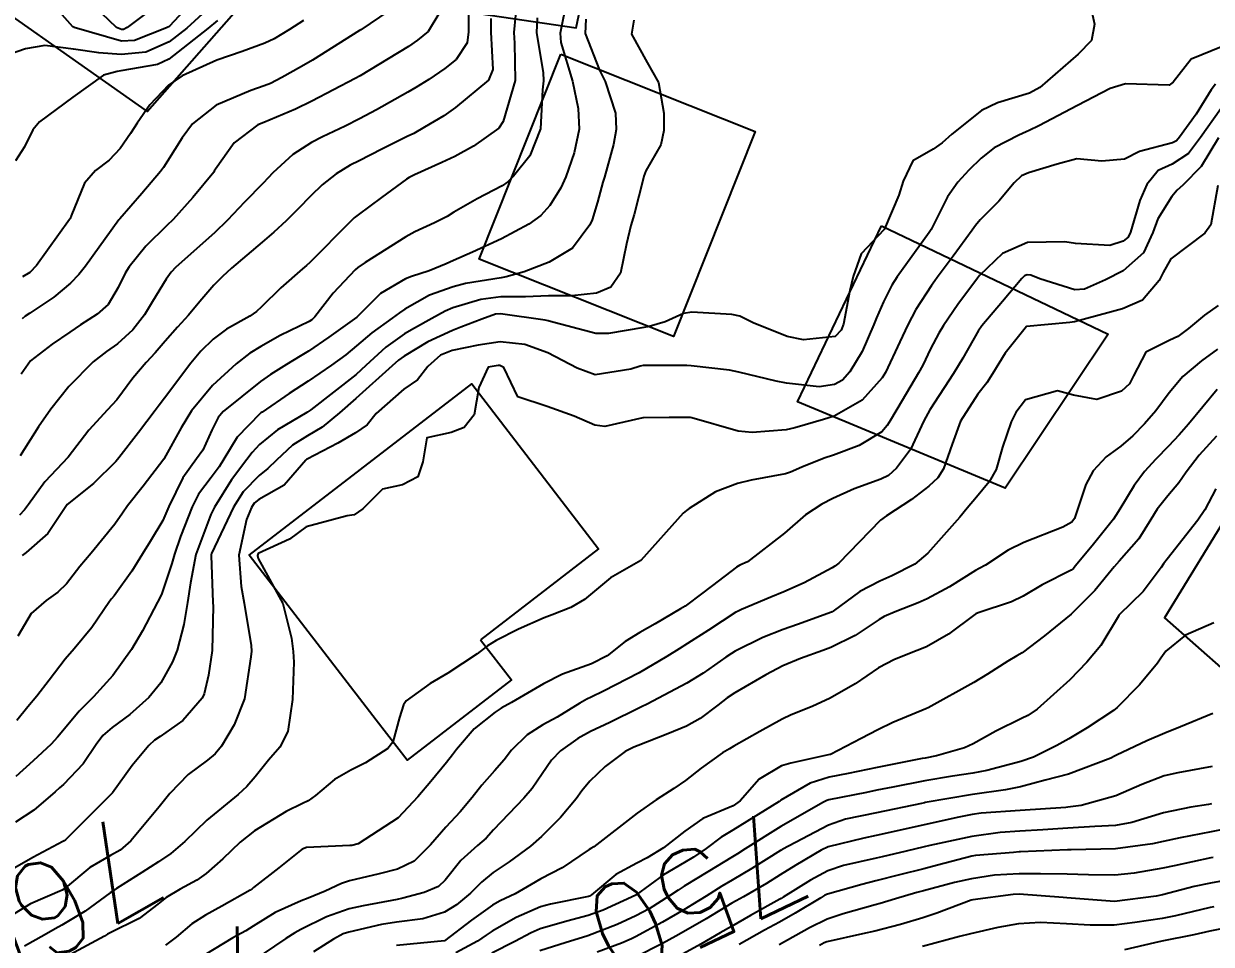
# Model space of a CAD drawing. Header units: metres. Extents: x 318500 to 325275, y 7408834 to 7428799.
# Drawn here: x 322748.64 to 322798.29, y 7418299.38 to 7418337.88 of the extents above; entities that cross this region are included whole.
import ezdxf
from ezdxf.enums import TextEntityAlignment as Align

# ---------------------------------------------------------------- set-up
doc = ezdxf.new("R2010")
doc.units = ezdxf.units.M
doc.header["$MEASUREMENT"] = 0
for name, color, linetype in [('Cotas', 45, 'Continuous'), ('Curvas de Nivel 1m', 11, 'Continuous'), ('Curvas de Nivel 5m', 15, 'Continuous'), ('Edificações', 30, 'Continuous'), ('Vias Primárias', 230, 'Continuous')]:
    doc.layers.add(name, color=color, linetype=linetype)
doc.styles.add('Style-STANDARD', font='STANDARD.shx')

msp = doc.modelspace()

# ---------------------------------------------------------------- linework, layer by layer
at = {"layer": 'Curvas de Nivel 1m', "flags": 128}
for points, elevation in [([(322756.748, 7418338.884), (322755.463, 7418337.689), (322754.721, 7418337.121), (322753.739, 7418336.686), (322752.713, 7418336.588), (322751.782, 7418336.666), (322750.716, 7418336.807), (322749.516, 7418336.97), (322748.716, 7418336.823), (322747.939, 7418336.56)], 774), ([(322793.118, 7418339.185), (322793.412, 7418337.852), (322793.28, 7418337.182), (322792.721, 7418336.601), (322791.129, 7418335.214), (322790.698, 7418334.98), (322789.359, 7418334.568), (322788.69, 7418334.242), (322787.44, 7418333.259), (322787.047, 7418332.892), (322786.67, 7418332.635), (322785.809, 7418332.137), (322785.414, 7418331.289), (322785.225, 7418330.707), (322784.636, 7418329.3), (322784.62, 7418329.278), (322783.659, 7418328.26), (322783.315, 7418327.313), (322783.183, 7418326.722), (322782.918, 7418325.317), (322782.824, 7418325.06), (322782.562, 7418324.8), (322781.242, 7418324.658), (322780.562, 7418324.793), (322779.142, 7418325.371), (322778.574, 7418325.651), (322778.246, 7418325.712), (322776.576, 7418325.812), (322776.228, 7418325.753), (322775.455, 7418325.417), (322774.783, 7418325.21), (322774.566, 7418325.174), (322773.085, 7418324.93), (322772.562, 7418324.92), (322770.612, 7418325.437), (322770.57, 7418325.447), (322770.447, 7418325.482), (322768.574, 7418325.744), (322768.36, 7418325.727), (322767.799, 7418325.522), (322766.917, 7418325.183), (322766.563, 7418325.053), (322765.533, 7418324.572), (322764.546, 7418323.976), (322764.305, 7418323.802), (322764.04, 7418323.567), (322762.526, 7418322.208), (322761.844, 7418321.6), (322761.121, 7418321.001), (322760.505, 7418320.638), (322759.871, 7418320.254), (322759.212, 7418319.633), (322758.847, 7418319.274), (322758.48, 7418318.986), (322757.811, 7418318.308), (322757.404, 7418317.656), (322756.488, 7418315.717), (322756.474, 7418315.669), (322756.475, 7418315.634), (322756.55, 7418313.668), (322756.557, 7418313.519), (322756.514, 7418311.668), (322756.37, 7418310.63), (322756.181, 7418309.852), (322756.1, 7418309.673), (322755.288, 7418308.739), (322754.336, 7418308.067), (322754.109, 7418307.918), (322753.864, 7418307.697), (322753.171, 7418306.854), (322752.348, 7418305.719), (322752.299, 7418305.66), (322750.385, 7418303.748), (322750.325, 7418303.704), (322750.279, 7418303.678), (322749.015, 7418303.017), (322748.262, 7418302.576)], 762), ([(322767.217, 7418339.069), (322767.242, 7418337.532), (322767.184, 7418337.072), (322766.713, 7418336.384), (322766.251, 7418336.001), (322765.577, 7418335.551), (322765.036, 7418335.217), (322764.695, 7418335.018), (322763.39, 7418334.283), (322762.683, 7418333.897), (322762.075, 7418333.599), (322761.135, 7418333.151), (322760.669, 7418332.911), (322759.887, 7418332.402), (322759.057, 7418331.636), (322758.857, 7418331.427), (322758.644, 7418331.214), (322757.866, 7418330.417), (322757.162, 7418329.662), (322756.615, 7418329.135), (322754.996, 7418327.694), (322754.806, 7418327.488), (322754.592, 7418327.191), (322754.018, 7418326.266), (322753.691, 7418325.709), (322753.201, 7418325.073), (322752.552, 7418324.494), (322752.097, 7418324.176), (322751.536, 7418323.735), (322750.53, 7418322.701), (322749.772, 7418321.761), (322749.259, 7418321.019), (322748.49, 7418319.81)], 769), ([(322769.276, 7418338.978), (322769.131, 7418337.504), (322769.158, 7418337.068), (322769.187, 7418335.503), (322768.683, 7418333.783), (322768.498, 7418333.513), (322767.443, 7418332.754), (322766.662, 7418332.332), (322766.123, 7418332.08), (322764.971, 7418331.557), (322764.76, 7418331.447), (322764.647, 7418331.375), (322763.604, 7418330.607), (322762.624, 7418329.885), (322762.461, 7418329.754), (322762.293, 7418329.595), (322760.603, 7418327.898), (322760.459, 7418327.764), (322760.289, 7418327.623), (322759.384, 7418326.836), (322758.576, 7418326.038), (322758.377, 7418325.838), (322758.097, 7418325.647), (322757.123, 7418325.1), (322756.555, 7418324.68), (322756.046, 7418324.179), (322755.622, 7418323.684), (322754.525, 7418322.22), (322754.302, 7418321.922), (322754.137, 7418321.704), (322753.433, 7418320.784), (322752.609, 7418319.719), (322752.554, 7418319.654), (322752.488, 7418319.57), (322751.562, 7418318.645), (322750.46, 7418317.769), (322749.647, 7418316.559), (322748.742, 7418315.767), (322748.567, 7418315.639)], 767), ([(322763.901, 7418338.414), (322762.731, 7418337.626), (322762.672, 7418337.591), (322760.711, 7418336.36), (322760.247, 7418336.084), (322759.433, 7418335.633), (322758.951, 7418335.384), (322758.696, 7418335.279), (322758.133, 7418335.087), (322756.688, 7418334.468), (322755.69, 7418333.685), (322755.259, 7418333.103), (322754.656, 7418332.123), (322754.487, 7418331.867), (322754.363, 7418331.703), (322753.575, 7418330.772), (322752.661, 7418329.72), (322752.642, 7418329.698), (322752.62, 7418329.671), (322751.215, 7418327.741), (322750.945, 7418327.395), (322750.589, 7418327.027), (322749.893, 7418326.447), (322748.891, 7418325.775), (322748.695, 7418325.651), (322748.566, 7418325.539)], 771), ([(322753.971, 7418338.479), (322752.963, 7418337.718), (322752.813, 7418337.635), (322752.729, 7418337.632), (322752.515, 7418337.723), (322751.598, 7418338.592)], 776), ([(322774.155, 7418338.022), (322774.049, 7418337.44), (322774.712, 7418336.26), (322775.177, 7418335.423), (322775.408, 7418334.14), (322775.404, 7418333.419), (322775.277, 7418332.815), (322774.654, 7418331.725), (322774.573, 7418331.509), (322774.551, 7418331.431), (322774.161, 7418329.903), (322774.027, 7418329.439), (322773.839, 7418328.668), (322773.594, 7418327.445), (322773.183, 7418326.859), (322772.587, 7418326.609), (322771.554, 7418326.502), (322770.585, 7418326.493), (322769.617, 7418326.462), (322768.584, 7418326.455), (322767.756, 7418326.348), (322766.577, 7418325.99), (322766.259, 7418325.858), (322765.699, 7418325.549), (322764.977, 7418325.142), (322764.56, 7418324.907), (322763.772, 7418324.351), (322762.942, 7418323.584), (322762.536, 7418323.214), (322760.64, 7418321.737), (322760.52, 7418321.649), (322760.504, 7418321.637), (322760.473, 7418321.62), (322759.253, 7418320.889), (322758.5, 7418320.288), (322758.194, 7418319.946), (322757.962, 7418319.648), (322757.332, 7418318.802), (322756.614, 7418317.668), (322756.457, 7418317.36), (322755.84, 7418315.679), (322755.605, 7418314.499), (322755.488, 7418313.679), (322755.328, 7418312.748), (322755.054, 7418311.683), (322754.863, 7418311.197), (322754.366, 7418310.315), (322753.867, 7418309.697), (322753.068, 7418308.99), (322752.341, 7418308.446), (322751.952, 7418308.109), (322751.668, 7418307.73), (322751.126, 7418306.93), (322750.305, 7418306.071), (322750.134, 7418305.92), (322749.959, 7418305.753), (322749.065, 7418304.989), (322748.287, 7418304.485)], 763), ([(322756.735, 7418338.013), (322756.329, 7418337.676), (322754.71, 7418336.396), (322754.236, 7418336.175), (322752.703, 7418335.905), (322752.543, 7418335.882), (322751.968, 7418335.731), (322750.691, 7418334.807), (322749.302, 7418333.771), (322749.013, 7418333.437), (322748.664, 7418332.735), (322748.294, 7418332.145)], 773), ([(322772.138, 7418338.067), (322772.118, 7418337.466), (322772.707, 7418335.934), (322772.95, 7418335.456), (322773.381, 7418334.143), (322773.409, 7418333.449), (322773.292, 7418332.83), (322772.915, 7418331.456), (322772.856, 7418331.248), (322772.634, 7418330.419), (322772.402, 7418329.683), (322772.313, 7418329.463), (322771.59, 7418328.491), (322770.604, 7418327.912), (322769.559, 7418327.496), (322768.816, 7418327.287), (322768.596, 7418327.255), (322767.115, 7418327.009), (322766.59, 7418326.881), (322765.608, 7418326.526), (322764.576, 7418325.947), (322764.35, 7418325.786), (322764.049, 7418325.568), (322763.194, 7418324.947), (322762.552, 7418324.403), (322762.108, 7418324.035), (322761.511, 7418323.605), (322760.533, 7418322.931), (322759.743, 7418322.413), (322758.603, 7418321.639), (322758.555, 7418321.604), (322758.519, 7418321.58), (322757.563, 7418320.595), (322757.002, 7418319.662), (322756.808, 7418319.342), (322756.478, 7418318.903), (322755.945, 7418318.201), (322755.675, 7418317.682), (322755.198, 7418316.439), (322754.94, 7418315.693), (322754.827, 7418315.301), (322754.415, 7418314.051), (322754.294, 7418313.81), (322754.226, 7418313.693), (322753.603, 7418312.491), (322753.147, 7418311.708), (322752.369, 7418310.619), (322751.556, 7418309.732), (322750.959, 7418309.133), (322750.34, 7418308.398), (322750.048, 7418308.039), (322749.782, 7418307.755), (322749.036, 7418307.047), (322748.31, 7418306.403)], 764), ([(322770.111, 7418338.118), (322770.083, 7418337.49), (322770.354, 7418335.836), (322770.368, 7418335.485), (322770.33, 7418335.119), (322770.243, 7418333.487), (322769.799, 7418332.357), (322769.118, 7418331.503), (322768.883, 7418331.27), (322768.644, 7418331.098), (322767.604, 7418330.557), (322766.627, 7418329.992), (322766.346, 7418329.821), (322765.814, 7418329.548), (322764.998, 7418329.174), (322764.614, 7418328.969), (322762.916, 7418327.898), (322762.601, 7418327.683), (322762.492, 7418327.592), (322761.581, 7418326.609), (322760.816, 7418325.616), (322760.69, 7418325.496), (322760.567, 7418325.425), (322759.357, 7418324.833), (322758.551, 7418324.385), (322758.097, 7418324.096), (322757.514, 7418323.655), (322756.531, 7418322.751), (322755.655, 7418321.683), (322755.221, 7418320.978), (322754.505, 7418319.7), (322754.49, 7418319.675), (322753.638, 7418318.543), (322752.977, 7418317.715), (322752.761, 7418317.412), (322752.452, 7418316.954), (322751.46, 7418315.735), (322750.99, 7418315.183), (322750.421, 7418314.459), (322750.069, 7418314.1), (322749.571, 7418313.758), (322748.953, 7418313.213), (322748.387, 7418312.263)], 766), ([(322768.163, 7418338.095), (322768.176, 7418337.518), (322768.257, 7418335.966), (322768.078, 7418335.519), (322766.688, 7418334.371), (322766.2, 7418334.03), (322765.402, 7418333.553), (322764.944, 7418333.289), (322764.674, 7418333.155), (322763.616, 7418332.626), (322762.658, 7418332.15), (322762.292, 7418331.959), (322761.706, 7418331.604), (322761.113, 7418331.142), (322760.636, 7418330.685), (322760.115, 7418330.138), (322759.609, 7418329.63), (322759.096, 7418329.154), (322758.611, 7418328.746), (322757.324, 7418327.659), (322756.946, 7418327.314), (322756.589, 7418326.95), (322755.998, 7418326.259), (322755.521, 7418325.686), (322755.066, 7418325.189), (322754.553, 7418324.598), (322754.136, 7418324.114), (322753.756, 7418323.708), (322753.197, 7418323.049), (322752.524, 7418322.155), (322752.14, 7418321.726), (322751.358, 7418320.886), (322750.49, 7418319.75), (322749.519, 7418318.719), (322748.832, 7418317.766), (322748.672, 7418317.554), (322748.456, 7418317.328)], 768), ([(322760.343, 7418338.017), (322759.75, 7418337.63), (322759.108, 7418337.252), (322758.721, 7418337.061), (322757.775, 7418336.713), (322756.71, 7418336.347), (322755.258, 7418335.692), (322754.696, 7418335.31), (322753.913, 7418334.482), (322753.377, 7418333.713), (322753.104, 7418333.285), (322752.664, 7418332.657), (322752.207, 7418332.176), (322751.639, 7418331.735), (322751.176, 7418331.208), (322750.621, 7418329.839), (322750.602, 7418329.769), (322750.593, 7418329.75), (322750.556, 7418329.687), (322749.173, 7418327.771), (322748.891, 7418327.48), (322748.593, 7418327.294)], 772), ([(322798.727, 7418336.912), (322797.446, 7418336.402), (322796.704, 7418335.433), (322796.538, 7418335.306), (322794.703, 7418335.365), (322794.064, 7418335.17), (322792.693, 7418334.452), (322791.078, 7418333.608), (322790.682, 7418333.408), (322790.553, 7418333.35), (322790.253, 7418333.224), (322789.222, 7418332.684), (322788.665, 7418332.262), (322788.155, 7418331.75), (322787.691, 7418331.254), (322787.261, 7418330.641), (322786.621, 7418329.361), (322786.593, 7418329.298), (322786.576, 7418329.271), (322786.495, 7418329.148), (322785.153, 7418327.292), (322784.942, 7418326.947), (322784.584, 7418326.242), (322784.294, 7418325.583), (322784.187, 7418325.304), (322783.694, 7418324.167), (322783.178, 7418323.314), (322782.878, 7418322.975), (322782.535, 7418322.789), (322781.895, 7418322.691), (322780.535, 7418322.843), (322780.103, 7418322.924), (322778.539, 7418323.305), (322778.151, 7418323.384), (322776.543, 7418323.577), (322776.36, 7418323.585), (322774.542, 7418323.58), (322774.412, 7418323.562), (322774.024, 7418323.438), (322772.537, 7418323.196), (322771.785, 7418323.468), (322770.55, 7418324.121), (322769.59, 7418324.459), (322768.556, 7418324.577), (322767.639, 7418324.439), (322766.55, 7418324.209), (322766.07, 7418324.022), (322765.534, 7418323.55), (322765.105, 7418322.983), (322764.53, 7418322.594), (322763.379, 7418321.577), (322762.994, 7418321.102), (322762.508, 7418320.772), (322761.766, 7418320.336), (322760.491, 7418319.666), (322760.461, 7418319.65), (322760.434, 7418319.621), (322759.521, 7418318.583), (322758.465, 7418317.982), (322758.279, 7418317.826), (322758.166, 7418317.644), (322757.948, 7418317.141), (322757.639, 7418315.652), (322757.73, 7418314.341), (322757.85, 7418313.648), (322758.147, 7418311.88), (322758.161, 7418311.643), (322758.135, 7418311.402), (322757.868, 7418309.647), (322757.443, 7418308.554), (322756.901, 7418307.661), (322756.646, 7418307.345), (322756.321, 7418307.075), (322755.513, 7418306.477), (322754.747, 7418305.686), (322754.294, 7418305.13), (322753.112, 7418303.708), (322752.664, 7418303.324), (322752.271, 7418303.094), (322751.408, 7418302.588), (322750.388, 7418301.748), (322750.311, 7418301.687), (322750.249, 7418301.651), (322748.925, 7418301.077), (322748.233, 7418300.661)], 761), ([(322798.692, 7418334.323), (322797.846, 7418333.123), (322797.345, 7418332.454), (322796.663, 7418332.009), (322796.072, 7418331.733), (322795.594, 7418331.151), (322795.307, 7418330.486), (322794.91, 7418329.157), (322794.819, 7418328.957), (322794.616, 7418328.786), (322794.049, 7418328.603), (322792.615, 7418328.683), (322792.177, 7418328.758), (322790.615, 7418328.724), (322789.569, 7418328.272), (322788.601, 7418327.346), (322788.516, 7418327.241), (322787.697, 7418326.139), (322787.091, 7418325.262), (322786.896, 7418324.934), (322786.555, 7418324.278), (322786.226, 7418323.593), (322786.056, 7418323.277), (322785.364, 7418322.123), (322784.88, 7418321.295), (322784.742, 7418321.071), (322784.513, 7418320.808), (322783.576, 7418320.237), (322782.498, 7418319.837), (322782.11, 7418319.711), (322781.169, 7418319.34), (322780.704, 7418319.129), (322780.486, 7418319.059), (322779.058, 7418318.794), (322778.479, 7418318.652), (322777.559, 7418318.304), (322776.463, 7418317.605), (322776.345, 7418317.518), (322776.21, 7418317.404), (322774.44, 7418315.43), (322773.168, 7418314.71), (322772.419, 7418314.083), (322772.084, 7418313.794), (322771.511, 7418313.469), (322770.728, 7418313.154), (322770.403, 7418313.03), (322769.33, 7418312.561), (322768.389, 7418312.091), (322768.035, 7418311.865), (322767.603, 7418311.522), (322766.372, 7418310.721), (322765.628, 7418310.286), (322764.626, 7418309.557), (322764.515, 7418309.401), (322764.35, 7418308.868), (322764.066, 7418307.832), (322763.865, 7418307.567), (322762.933, 7418306.968), (322762.316, 7418306.665), (322761.628, 7418306.279), (322760.839, 7418305.605), (322760.528, 7418305.377), (322760.297, 7418305.273), (322759.608, 7418304.935), (322758.285, 7418304.127), (322757.69, 7418303.649), (322756.97, 7418302.958), (322756.26, 7418302.34), (322755.87, 7418302.059), (322755.173, 7418301.681), (322754.587, 7418301.345), (322754.241, 7418301.061), (322753.466, 7418300.467), (322752.222, 7418299.843), (322752.143, 7418299.799), (322752.015, 7418299.723), (322750.21, 7418298.749)], 759), ([(322798.602, 7418333.111), (322797.871, 7418331.912), (322797.106, 7418331.133), (322796.867, 7418330.917), (322796.643, 7418330.647), (322796.052, 7418329.723), (322795.85, 7418329.148), (322795.463, 7418328.3), (322794.604, 7418327.542), (322793.87, 7418327.171), (322792.994, 7418326.784), (322792.593, 7418326.75), (322791.128, 7418327.212), (322790.753, 7418327.369), (322790.602, 7418327.379), (322790.49, 7418327.332), (322790.378, 7418327.222), (322789.56, 7418326.255), (322788.699, 7418325.239), (322788.643, 7418325.165), (322788.567, 7418325.047), (322787.903, 7418323.897), (322787.515, 7418323.255), (322786.525, 7418321.728), (322786.278, 7418321.274), (322785.71, 7418320.073), (322785.13, 7418319.29), (322784.792, 7418318.989), (322784.483, 7418318.826), (322783.364, 7418318.424), (322782.471, 7418318.027), (322782.007, 7418317.787), (322781.322, 7418317.337), (322780.452, 7418316.57), (322778.901, 7418315.373), (322778.586, 7418315.229), (322778.437, 7418315.15), (322777.435, 7418314.38), (322776.413, 7418313.608), (322776.29, 7418313.524), (322776.094, 7418313.405), (322775.043, 7418312.778), (322774.395, 7418312.414), (322773.785, 7418312.044), (322773.039, 7418311.45), (322772.377, 7418311.112), (322771.164, 7418310.68), (322770.368, 7418310.268), (322769.036, 7418309.5), (322768.607, 7418309.256), (322768.354, 7418309.094), (322767.477, 7418308.389), (322766.736, 7418307.534), (322766.563, 7418307.3), (322766.322, 7418306.986), (322765.656, 7418306.193), (322765.112, 7418305.548), (322764.291, 7418304.667), (322762.617, 7418303.585), (322762.351, 7418303.517), (322762.279, 7418303.509), (322760.46, 7418303.426), (322760.276, 7418303.366), (322759.307, 7418302.582), (322758.252, 7418301.76), (322758.187, 7418301.705), (322758.102, 7418301.642), (322756.925, 7418300.975), (322756.234, 7418300.604), (322755.66, 7418300.244), (322755.017, 7418299.682), (322754.562, 7418299.341)], 758), ([(322798.573, 7418331.111), (322798.274, 7418329.466), (322798.021, 7418329.119), (322796.609, 7418328.042), (322796.277, 7418327.47), (322796.108, 7418327.145), (322795.419, 7418326.32), (322794.582, 7418325.959), (322793.965, 7418325.783), (322792.573, 7418325.411), (322792.379, 7418325.387), (322790.57, 7418325.22), (322789.681, 7418324.101), (322789.151, 7418323.234), (322788.915, 7418322.857), (322788.532, 7418322.393), (322787.809, 7418321.251), (322787.464, 7418320.297), (322787.091, 7418319.261), (322786.857, 7418318.892), (322786.479, 7418318.534), (322785.765, 7418317.986), (322784.707, 7418317.296), (322784.458, 7418317.113), (322783.564, 7418316.194), (322782.72, 7418315.317), (322782.557, 7418315.2), (322782.437, 7418315.131), (322781.267, 7418314.498), (322780.422, 7418314.125), (322779.872, 7418313.904), (322778.656, 7418313.376), (322778.484, 7418313.304), (322778.408, 7418313.264), (322777.275, 7418312.513), (322776.388, 7418311.957), (322776.048, 7418311.742), (322775.531, 7418311.413), (322774.373, 7418310.735), (322772.877, 7418309.965), (322772.363, 7418309.722), (322772.184, 7418309.639), (322771.89, 7418309.465), (322770.943, 7418308.883), (322770.346, 7418308.555), (322769.683, 7418308.147), (322769.034, 7418307.499), (322768.73, 7418307.098), (322768.317, 7418306.63), (322767.787, 7418306.039), (322767.387, 7418305.519), (322766.892, 7418304.926), (322766.288, 7418304.284), (322765.653, 7418303.539), (322764.965, 7418302.855), (322764.265, 7418302.529), (322763.497, 7418302.335), (322762.257, 7418302.029), (322761.929, 7418301.919), (322761.239, 7418301.6), (322760.536, 7418301.316), (322760.244, 7418301.206), (322759.15, 7418300.712), (322758.228, 7418300.145), (322757.922, 7418299.948), (322757.388, 7418299.652), (322756.213, 7418298.939)], 757), ([(322798.585, 7418326.097), (322798.005, 7418325.692), (322797.343, 7418325.128), (322796.902, 7418324.797), (322796.563, 7418324.646), (322795.558, 7418324.147), (322795.041, 7418323.155), (322794.875, 7418322.818), (322794.533, 7418322.506), (322793.514, 7418322.159), (322792.532, 7418322.349), (322791.862, 7418322.529), (322790.529, 7418322.15), (322790.128, 7418321.62), (322789.921, 7418321.226), (322789.562, 7418320.171), (322789.298, 7418319.232), (322789, 7418318.717), (322788.473, 7418318.086), (322788.093, 7418317.618), (322787.774, 7418317.25), (322786.445, 7418315.74), (322785.901, 7418315.278), (322784.939, 7418314.786), (322784.429, 7418314.568), (322783.602, 7418314.128), (322782.478, 7418313.319), (322782.438, 7418313.291), (322782.409, 7418313.277), (322780.988, 7418312.754), (322780.398, 7418312.549), (322779.54, 7418312.216), (322778.384, 7418311.633), (322778.227, 7418311.536), (322777.997, 7418311.384), (322777.046, 7418310.72), (322776.369, 7418310.298), (322774.701, 7418309.425), (322774.471, 7418309.316), (322774.357, 7418309.262), (322773.143, 7418308.654), (322772.342, 7418308.281), (322771.809, 7418307.994), (322771.078, 7418307.473), (322770.712, 7418307.088), (322770.315, 7418306.506), (322769.893, 7418305.9), (322769.549, 7418305.491), (322768.287, 7418304.165), (322767.971, 7418303.826), (322767.618, 7418303.517), (322766.912, 7418302.882), (322766.258, 7418302.067), (322765.984, 7418301.804), (322765.378, 7418301.543), (322764.49, 7418301.312), (322764.246, 7418301.261), (322762.826, 7418300.997), (322762.239, 7418300.858), (322761.303, 7418300.53), (322760.226, 7418299.998), (322759.978, 7418299.859), (322759.602, 7418299.619), (322758.211, 7418298.691)], 756), ([(322798.535, 7418322.585), (322797.341, 7418321.128), (322796.957, 7418320.69), (322796.506, 7418320.212), (322795.973, 7418319.67), (322795.501, 7418319.15), (322795.074, 7418318.561), (322794.466, 7418317.583), (322794.309, 7418317.316), (322794.203, 7418317.164), (322793.316, 7418316.044), (322792.606, 7418315.188), (322792.529, 7418315.098), (322792.438, 7418315.026), (322791.228, 7418314.408), (322790.421, 7418313.933), (322789.941, 7418313.701), (322788.546, 7418313.239), (322788.447, 7418313.202), (322788.409, 7418313.179), (322787.306, 7418312.346), (322786.388, 7418311.825), (322785.999, 7418311.663), (322785.054, 7418311.29), (322784.376, 7418310.936), (322783.403, 7418310.276), (322782.363, 7418309.669), (322781.605, 7418309.331), (322780.725, 7418308.974), (322780.352, 7418308.793), (322779.422, 7418308.285), (322778.334, 7418307.665), (322778.154, 7418307.561), (322777.86, 7418307.385), (322776.965, 7418306.749), (322776.313, 7418306.237), (322775.824, 7418305.891), (322775.087, 7418305.418), (322774.294, 7418304.862), (322772.476, 7418303.457), (322772.349, 7418303.389), (322772.278, 7418303.344), (322771.152, 7418302.581), (322770.259, 7418302.113), (322769.86, 7418301.882), (322769.184, 7418301.496), (322768.554, 7418301.197), (322768.243, 7418301.021), (322767.363, 7418300.388), (322766.238, 7418299.53), (322764.218, 7418299.333)], 754), ([(322798.513, 7418320.632), (322797.791, 7418319.831), (322797.239, 7418319.129), (322796.932, 7418318.685), (322796.475, 7418318.13), (322796.034, 7418317.577), (322795.771, 7418317.147), (322795.26, 7418316.344), (322794.442, 7418315.399), (322794.239, 7418315.163), (322793.426, 7418314.173), (322792.43, 7418313.19), (322791.325, 7418312.277), (322790.385, 7418311.575), (322790.165, 7418311.441), (322789.787, 7418311.226), (322788.932, 7418310.677), (322788.371, 7418310.326), (322786.459, 7418309.269), (322786.39, 7418309.239), (322786.359, 7418309.227), (322784.983, 7418308.658), (322784.346, 7418308.355), (322783.656, 7418307.991), (322782.366, 7418307.32), (322782.338, 7418307.312), (322780.709, 7418306.959), (322780.322, 7418306.838), (322779.392, 7418306.286), (322778.592, 7418305.376), (322778.298, 7418305.172), (322777.039, 7418304.646), (322776.287, 7418304.118), (322775.383, 7418303.413), (322774.702, 7418302.995), (322774.27, 7418302.773), (322773.402, 7418302.304), (322772.381, 7418301.449), (322772.3, 7418301.399), (322772.249, 7418301.383), (322770.658, 7418301.059), (322770.242, 7418300.942), (322769.225, 7418300.505), (322768.226, 7418299.929), (322767.979, 7418299.757), (322767.618, 7418299.516), (322766.711, 7418299.029)], 753), ([(322798.48, 7418318.426), (322798.028, 7418317.555), (322797.726, 7418317.121), (322796.443, 7418315.488), (322796.298, 7418315.285), (322796.204, 7418315.142), (322795.441, 7418314.133), (322794.445, 7418313.16), (322794.427, 7418313.142), (322794.409, 7418313.108), (322793.682, 7418311.88), (322793.095, 7418311.179), (322792.373, 7418310.445), (322791.018, 7418309.21), (322790.618, 7418308.954), (322790.354, 7418308.823), (322789.286, 7418308.291), (322788.338, 7418307.77), (322787.978, 7418307.603), (322786.809, 7418307.263), (322786.329, 7418307.172), (322786.21, 7418307.154), (322784.322, 7418306.771), (322783.104, 7418306.527), (322782.316, 7418306.37), (322781.521, 7418306.123), (322780.301, 7418305.412), (322780.265, 7418305.386), (322780.22, 7418305.351), (322778.288, 7418304.155), (322777.805, 7418303.865), (322777.172, 7418303.391), (322776.65, 7418303.021), (322776.271, 7418302.805), (322775.387, 7418302.289), (322774.25, 7418301.446), (322774.226, 7418301.43), (322772.873, 7418300.811), (322772.237, 7418300.587), (322771.345, 7418300.351), (322770.228, 7418300.022), (322769.852, 7418299.859), (322769.166, 7418299.496), (322768.215, 7418299.009)], 752), ([(322798.406, 7418312.82), (322797.216, 7418312.31), (322796.387, 7418311.637), (322796.18, 7418311.345), (322796.044, 7418311.143), (322795.296, 7418310.225), (322794.361, 7418309.285), (322794.204, 7418309.162), (322793.098, 7418308.429), (322792.342, 7418307.977), (322791.838, 7418307.697), (322790.86, 7418307.212), (322790.327, 7418307.022), (322788.907, 7418306.648), (322788.32, 7418306.541), (322787.474, 7418306.41), (322786.314, 7418306.214), (322784.979, 7418305.959), (322784.308, 7418305.822), (322783.877, 7418305.734), (322782.302, 7418305.426), (322782.224, 7418305.399), (322782.074, 7418305.323), (322780.29, 7418304.301), (322778.801, 7418303.372), (322778.483, 7418303.171), (322778.275, 7418303.045), (322777.244, 7418302.412), (322776.256, 7418301.809), (322776.007, 7418301.65), (322775.646, 7418301.409), (322774.792, 7418300.871), (322774.237, 7418300.571), (322773.455, 7418300.214), (322772.224, 7418299.741), (322772.006, 7418299.671), (322771.314, 7418299.464), (322770.216, 7418299.105)], 751), ([(322798.326, 7418306.819), (322796.899, 7418306.553), (322796.319, 7418306.423), (322795.392, 7418306.071), (322794.306, 7418305.587), (322792.851, 7418305.182), (322792.299, 7418305.114), (322792.213, 7418305.105), (322790.298, 7418304.976), (322788.673, 7418304.859), (322788.296, 7418304.811), (322787.743, 7418304.697), (322786.291, 7418304.372), (322785.107, 7418304.107), (322784.286, 7418303.927), (322783.769, 7418303.821), (322782.281, 7418303.455), (322781.978, 7418303.325), (322780.921, 7418302.69), (322780.264, 7418302.28), (322779.69, 7418301.927), (322778.73, 7418301.373), (322778.424, 7418301.2), (322778.246, 7418301.097), (322777.174, 7418300.452), (322776.228, 7418299.905), (322775.909, 7418299.72), (322775.342, 7418299.413), (322774.214, 7418298.84)], 749), ([(322798.302, 7418305.255), (322798.184, 7418305.23), (322797.432, 7418305.123), (322796.297, 7418304.883), (322794.967, 7418304.479), (322794.292, 7418304.353), (322793.425, 7418304.307), (322792.29, 7418304.238), (322791.254, 7418304.17), (322790.289, 7418304.111), (322789.466, 7418304.05), (322788.287, 7418303.895), (322786.526, 7418303.51), (322786.282, 7418303.454), (322785.54, 7418303.281), (322784.53, 7418303.043), (322784.275, 7418302.984), (322782.911, 7418302.673), (322782.267, 7418302.45), (322781.532, 7418302.06), (322780.392, 7418301.348), (322780.304, 7418301.294), (322780.249, 7418301.263), (322779.023, 7418300.584), (322778.231, 7418300.133), (322777.757, 7418299.855), (322776.953, 7418299.393), (322776.216, 7418298.983)], 748), ([(322799.537, 7418304.336), (322798.29, 7418304.084), (322796.996, 7418303.838), (322796.285, 7418303.687), (322795.84, 7418303.589), (322794.282, 7418303.38), (322792.432, 7418303.338), (322792.281, 7418303.337), (322790.31, 7418303.25), (322790.28, 7418303.245), (322790.255, 7418303.246), (322790.019, 7418303.223), (322788.428, 7418303.089), (322788.277, 7418303.064), (322786.846, 7418302.687), (322786.269, 7418302.541), (322785.263, 7418302.287), (322784.261, 7418302.037), (322783.679, 7418301.885), (322782.252, 7418301.483), (322782.141, 7418301.432), (322781.966, 7418301.324), (322780.897, 7418300.684), (322780.234, 7418300.311), (322779.619, 7418299.969), (322778.558, 7418299.375)], 747), ([(322798.372, 7418303.015), (322798.278, 7418302.993), (322796.737, 7418302.669), (322796.271, 7418302.568), (322795.067, 7418302.353), (322794.267, 7418302.275), (322793.158, 7418302.285), (322792.267, 7418302.312), (322791.147, 7418302.326), (322790.267, 7418302.327), (322789.226, 7418302.27), (322788.263, 7418302.125), (322787.552, 7418301.96), (322786.255, 7418301.616), (322785.985, 7418301.543), (322785.083, 7418301.288), (322784.451, 7418301.093), (322784.246, 7418301.029), (322782.9, 7418300.654), (322782.237, 7418300.431), (322781.496, 7418300.066), (322780.22, 7418299.363)], 746), ([(322798.406, 7418300.949), (322798.247, 7418300.922), (322796.802, 7418300.571), (322796.24, 7418300.465), (322795.1, 7418300.289), (322794.235, 7418300.187), (322793.229, 7418300.181), (322792.236, 7418300.242), (322791.15, 7418300.293), (322790.235, 7418300.242), (322789.372, 7418300.09), (322788.229, 7418299.825), (322787.772, 7418299.702), (322786.22, 7418299.295)], 744), ([(322799.207, 7418300.124), (322798.232, 7418299.929), (322797.567, 7418299.783), (322796.226, 7418299.51), (322795.918, 7418299.449), (322794.66, 7418299.156)], 743)]:
    msp.add_lwpolyline(points, dxfattribs=dict(at, elevation=elevation))
at = {"layer": 'Curvas de Nivel 5m', "flags": 128}
for points, elevation in [([(322756.489, 7418339.674), (322754.731, 7418337.778), (322754.688, 7418337.744), (322754.603, 7418337.701), (322753.265, 7418337.171), (322752.721, 7418337.147), (322750.753, 7418337.726), (322750.73, 7418337.732), (322750.696, 7418337.751), (322750.243, 7418338.252)], 775), ([(322771.348, 7418338.877), (322771.068, 7418337.477), (322771.102, 7418337.099), (322771.587, 7418335.471), (322771.824, 7418334.334), (322771.857, 7418333.468), (322771.654, 7418332.481), (322771.299, 7418331.474), (322771.098, 7418331.021), (322770.632, 7418330.271), (322770.259, 7418329.852), (322769.765, 7418329.493), (322768.614, 7418328.879), (322767.401, 7418328.321), (322766.604, 7418327.977), (322766.307, 7418327.839), (322765.591, 7418327.55), (322764.852, 7418327.302), (322764.595, 7418327.205), (322763.562, 7418326.598), (322762.57, 7418325.612), (322761.4, 7418324.764), (322760.549, 7418324.187), (322760.196, 7418323.973), (322759.621, 7418323.629), (322758.957, 7418323.215), (322758.533, 7418322.914), (322756.983, 7418321.663), (322756.773, 7418321.41), (322756.508, 7418320.883), (322756.123, 7418320.048), (322755.867, 7418319.679), (322755.284, 7418318.882), (322754.712, 7418317.696), (322754.454, 7418317.107), (322753.924, 7418316.227), (322753.606, 7418315.708), (322753.152, 7418314.986), (322752.414, 7418313.959), (322752.308, 7418313.826), (322752.231, 7418313.723), (322751.492, 7418312.635), (322750.752, 7418311.744), (322750.376, 7418311.303), (322749.695, 7418310.428), (322749.182, 7418309.762), (322748.805, 7418309.313), (322748.345, 7418308.746)], 765), ([(322765.997, 7418338.291), (322765.543, 7418337.552), (322765.096, 7418337.185), (322764.721, 7418336.928), (322763.871, 7418336.414), (322762.702, 7418335.703), (322762.499, 7418335.593), (322760.69, 7418334.637), (322760.003, 7418334.311), (322758.681, 7418333.753), (322758.427, 7418333.644), (322757.433, 7418332.894), (322756.652, 7418331.801), (322756.607, 7418331.714), (322756.582, 7418331.671), (322755.709, 7418330.609), (322754.881, 7418329.696), (322754.617, 7418329.444), (322753.746, 7418328.571), (322753.044, 7418327.716), (322752.873, 7418327.44), (322752.587, 7418326.842), (322752.166, 7418326.136), (322751.712, 7418325.733), (322751.018, 7418325.288), (322750.559, 7418324.984), (322749.833, 7418324.478), (322748.924, 7418323.774), (322748.534, 7418323.22)], 770), ([(322798.468, 7418335.349), (322798.288, 7418335.116), (322797.66, 7418334.095), (322796.966, 7418333.136), (322796.838, 7418332.977), (322796.676, 7418332.891), (322795.29, 7418332.534), (322794.666, 7418332.214), (322793.711, 7418332.127), (322792.666, 7418332.232), (322791.855, 7418332.009), (322790.656, 7418331.647), (322790.357, 7418331.52), (322790.046, 7418331.226), (322789.412, 7418330.458), (322788.627, 7418329.674), (322788.429, 7418329.437), (322788.3, 7418329.245), (322787.505, 7418328.153), (322786.834, 7418327.266), (322786.735, 7418327.131), (322786.595, 7418326.934), (322785.937, 7418325.922), (322785.599, 7418325.285), (322785.273, 7418324.576), (322784.665, 7418323.298), (322784.538, 7418323.075), (322783.695, 7418322.142), (322782.522, 7418321.473), (322782.079, 7418321.327), (322780.885, 7418320.974), (322780.513, 7418320.89), (322779.1, 7418320.783), (322778.512, 7418320.841), (322776.579, 7418321.399), (322776.52, 7418321.412), (322775.622, 7418321.413), (322774.55, 7418321.399), (322774.519, 7418321.395), (322772.934, 7418321.034), (322772.514, 7418321.084), (322771.648, 7418321.469), (322770.524, 7418321.869), (322769.3, 7418322.271), (322768.707, 7418323.507), (322768.541, 7418323.581), (322768.47, 7418323.583), (322768.063, 7418323.517), (322767.671, 7418322.663), (322767.47, 7418321.526), (322767.054, 7418320.99), (322766.509, 7418320.778), (322765.493, 7418320.562), (322765.329, 7418319.552), (322765.111, 7418318.924), (322764.476, 7418318.598), (322763.635, 7418318.41), (322762.821, 7418317.585), (322762.458, 7418317.347), (322762.159, 7418317.297), (322760.452, 7418316.841), (322759.749, 7418316.325), (322758.441, 7418315.722), (322758.416, 7418315.64), (322758.438, 7418315.517), (322759.467, 7418313.629), (322759.832, 7418312.182), (322759.902, 7418311.625), (322759.929, 7418311.178), (322759.875, 7418309.617), (322759.677, 7418308.283), (322759.348, 7418307.625), (322758.879, 7418307.075), (322758.311, 7418306.385), (322757.968, 7418305.982), (322757.605, 7418305.65), (322756.289, 7418304.568), (322755.373, 7418303.679), (322754.784, 7418303.173), (322754.267, 7418302.832), (322753.572, 7418302.389), (322752.523, 7418301.716), (322752.358, 7418301.609), (322752.247, 7418301.529), (322751.2, 7418300.771), (322750.226, 7418300.176), (322749.954, 7418300.023), (322749.499, 7418299.757), (322748.672, 7418299.309)], 760), ([(322798.557, 7418324.262), (322797.891, 7418323.779), (322797.111, 7418323.131), (322796.533, 7418322.448), (322795.975, 7418321.696), (322795.506, 7418321.15), (322795.017, 7418320.65), (322794.506, 7418320.21), (322793.905, 7418319.763), (322793.359, 7418319.177), (322793.053, 7418318.609), (322792.571, 7418317.188), (322792.458, 7418317.033), (322792.082, 7418316.821), (322790.45, 7418316.184), (322789.806, 7418315.867), (322788.846, 7418315.236), (322788.583, 7418315.093), (322788.437, 7418315.009), (322787.349, 7418314.334), (322786.418, 7418313.828), (322786.031, 7418313.66), (322785.082, 7418313.29), (322784.612, 7418313.092), (322784.405, 7418312.967), (322783.406, 7418312.299), (322782.387, 7418311.79), (322782.048, 7418311.662), (322781.114, 7418311.339), (322780.377, 7418311.023), (322779.661, 7418310.648), (322778.365, 7418309.891), (322778.056, 7418309.69), (322777.66, 7418309.387), (322776.922, 7418308.824), (322776.347, 7418308.504), (322775.576, 7418308.177), (322774.334, 7418307.695), (322774.145, 7418307.62), (322773.793, 7418307.438), (322772.955, 7418306.816), (322772.311, 7418306.207), (322771.973, 7418305.795), (322771.733, 7418305.466), (322771.084, 7418304.68), (322770.284, 7418303.884), (322769.822, 7418303.487), (322768.935, 7418302.835), (322768.263, 7418302.382), (322767.785, 7418301.987), (322767.32, 7418301.519), (322766.739, 7418301.029), (322766.238, 7418300.727), (322765.325, 7418300.452), (322764.231, 7418300.308), (322763.596, 7418300.203), (322762.225, 7418299.894), (322761.999, 7418299.816), (322761.597, 7418299.596), (322760.751, 7418299.068)], 755), ([(322798.359, 7418309.038), (322797.01, 7418308.47), (322796.346, 7418308.215), (322795.601, 7418307.887), (322794.332, 7418307.287), (322794.249, 7418307.244), (322794.096, 7418307.164), (322792.32, 7418306.495), (322791.352, 7418306.241), (322790.311, 7418305.973), (322789.694, 7418305.842), (322788.306, 7418305.645), (322786.336, 7418305.305), (322786.3, 7418305.296), (322786.172, 7418305.272), (322784.296, 7418304.877), (322782.996, 7418304.61), (322782.29, 7418304.37), (322780.348, 7418303.349), (322780.305, 7418303.325), (322780.279, 7418303.308), (322779.081, 7418302.555), (322778.26, 7418302.066), (322777.833, 7418301.808), (322777.167, 7418301.391), (322776.598, 7418301.043), (322776.241, 7418300.829), (322775.344, 7418300.303), (322774.224, 7418299.688), (322774.048, 7418299.607), (322773.628, 7418299.436), (322772.609, 7418299.053)], 750), ([(322799.235, 7418302.126), (322798.262, 7418301.941), (322797.583, 7418301.797), (322796.255, 7418301.453), (322795.996, 7418301.401), (322794.25, 7418301.171), (322792.252, 7418301.33), (322792.102, 7418301.343), (322790.254, 7418301.473), (322790.01, 7418301.466), (322788.32, 7418301.239), (322788.26, 7418301.23), (322786.821, 7418300.682), (322786.238, 7418300.489), (322785.304, 7418300.214), (322784.23, 7418299.937), (322783.715, 7418299.817), (322782.223, 7418299.487), (322782.104, 7418299.439), (322781.908, 7418299.325)], 745)]:
    msp.add_lwpolyline(points, dxfattribs=dict(at, elevation=elevation))
at = {"layer": 'Edificações'}
for points in [[(322762.652, 7418347.903), (322767.25, 7418347.404), (322767, 7418346.056), (322757.404, 7418347.604), (322747.399, 7418349.833), (322745.949, 7418345.989), (322748.248, 7418344.941), (322744.8, 7418340.548), (322753.796, 7418334.209), (322759.293, 7418340.448), (322755.995, 7418341.696), (322756.245, 7418342.545), (322762.892, 7418341.247), (322762.492, 7418339.949), (322763.792, 7418339.749), (322763.692, 7418338.901), (322771.738, 7418337.703), (322773.587, 7418346.538), (322772.871, 7418346.671), (322772.902, 7418350.459), (322768.354, 7418351.282), (322769.548, 7418359.906), (322764.876, 7418360.595)], [(322771.094, 7418336.606), (322779.225, 7418333.37), (322775.814, 7418324.801), (322767.683, 7418328.037)], [(322784.508, 7418329.427), (322793.986, 7418324.901), (322789.681, 7418318.451), (322780.996, 7418322.072)], [(322767.743, 7418312.116), (322769.035, 7418310.438), (322764.669, 7418307.077), (322763.377, 7418308.755), (322758.068, 7418315.652), (322767.369, 7418322.812), (322772.678, 7418315.915)]]:
    msp.add_lwpolyline(points, close=True, dxfattribs=at)
msp.add_lwpolyline([(322799.22, 7418317.745), (322796.336, 7418313.035), (322801.52, 7418308.468)], dxfattribs=at)
at = {"layer": 'Vias Primárias'}
for points in [[(323715.644, 7420145.548, 0), (323709.04, 7420132.939)], [(323831.088, 7420001.787, 0), (323833.844, 7420008.443, 0.220888)], [(322871.755, 7418055.651, 0.000002), (322880.943, 7418048.886, -0.018146)]]:
    msp.add_lwpolyline(points, format="xyb", dxfattribs=at)

# ---------------------------------------------------------------- texts
at = {"layer": 'Cotas', "style": 'Style-STANDARD'}
for s, rotation, p in [('750', 205.4816, (322776.771, 7418301.384, 750)), ('760', 209.6965, (322749.822, 7418300.985, 760)), ('755', 202.2194, (322754.993, 7418296.919, 755))]:
    msp.add_text(s, height=4, rotation=rotation, dxfattribs=at).set_placement(p, align=Align.MIDDLE_CENTER)

doc.saveas('drawing.dxf')
